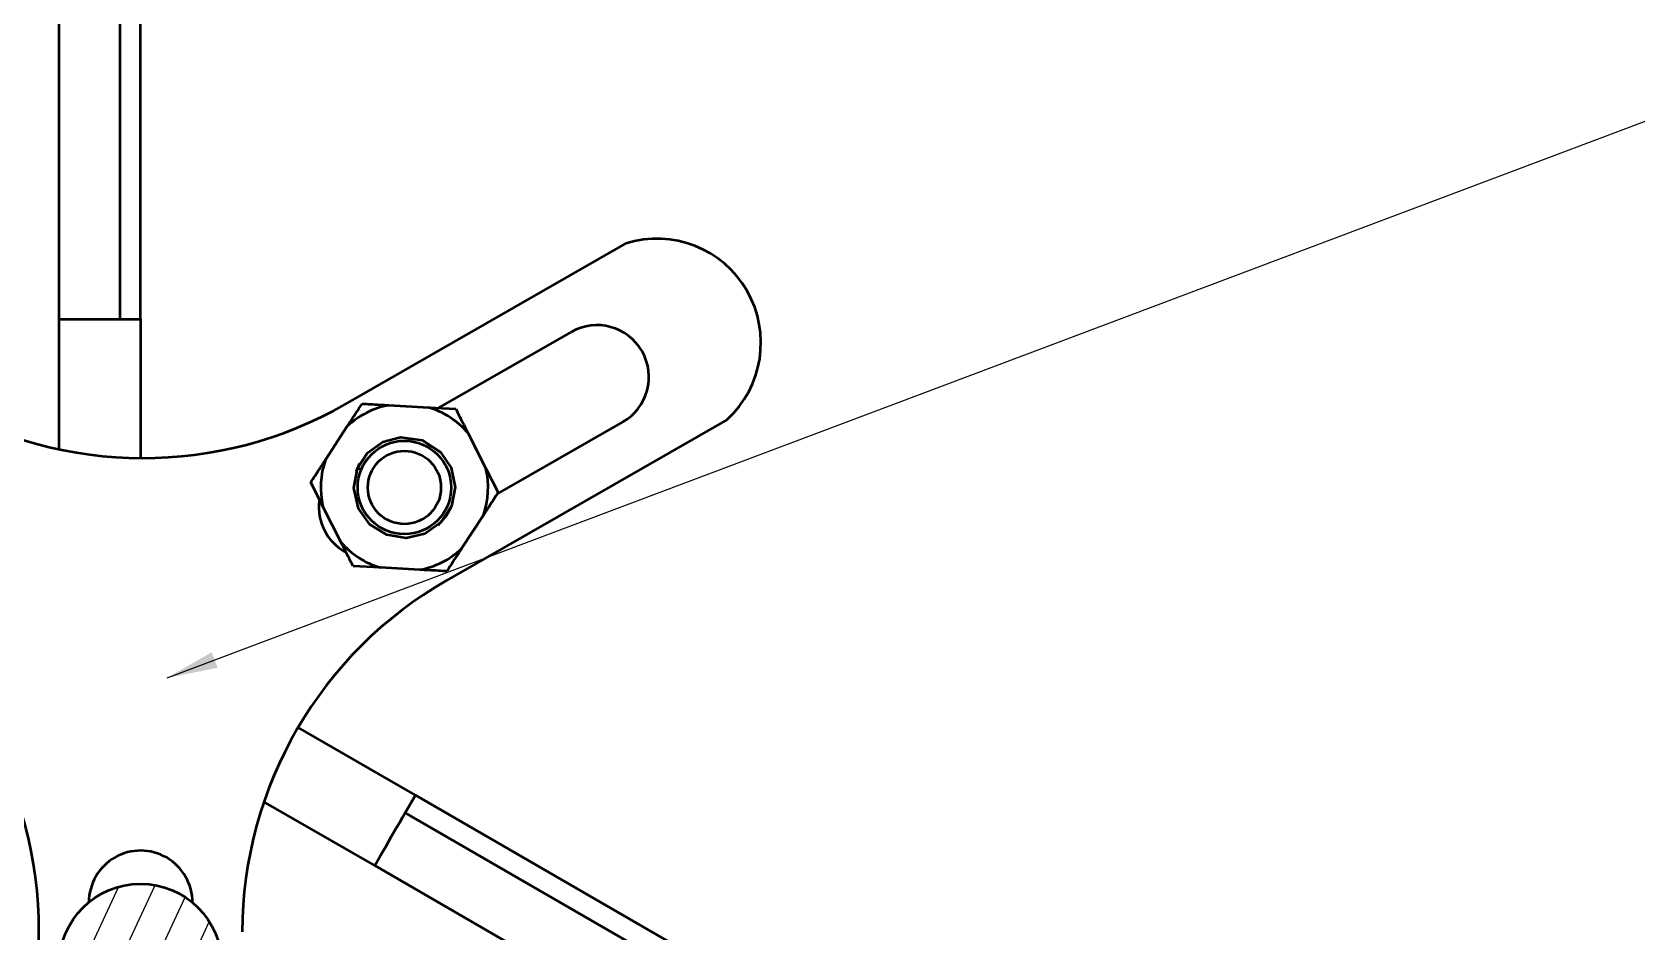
# Model space of a CAD drawing. Header units: millimetres. Extents: x 263 to 2983, y 441 to 2500.
# Drawn here: x 1013.8 to 1092.8, y 1602.6 to 1646.9 of the extents above; entities that cross this region are included whole.
import ezdxf

# ---------------------------------------------------------------- set-up
doc = ezdxf.new("R2010")
doc.units = ezdxf.units.MM
doc.header["$LTSCALE"] = 0.5
doc.layers.add('BOL', color=7, linetype='Continuous', lineweight=50)
doc.layers.add('HAT', color=3, linetype='Continuous')
doc.layers.add('SYM', color=30, linetype='Continuous')
doc.styles.add('DIM', font='simplex.shx')
doc.dimstyles.new('ISO', dxfattribs={"dimscale": 0, "dimtxt": 2.5, "dimasz": 2.5, "dimexe": 1.25, "dimexo": 0, "dimgap": 1, "dimtad": 1, "dimtoh": 1, "dimtxsty": 'DIM', "dimcen": 2.5, "dimadec": 0, "dimazin": 0, "dimtfac": 1, "dimtmove": 0, "dimatfit": 3, "dimfxl": 1, "dimtolj": 1, "dimarcsym": 0})

msp = doc.modelspace()

# ---------------------------------------------------------------- hatches: boundary and pattern name
at = {"layer": 'HAT'}
h = msp.add_hatch(dxfattribs=at)
h.set_pattern_fill('ANSI31', color=256, scale=0.5, angle=20)
h.paths.add_polyline_path([(1023.154, 1600.97, 1), (1015.154, 1600.97, 1)])

# ---------------------------------------------------------------- linework, layer by layer
at = {"layer": 'BOL'}
for p, q in [((1015.154, 1632.757), (1015.154, 1722.757)), ((1018.154, 1632.757), (1018.154, 1722.757)), ((1019.154, 1632.757), (1019.154, 1722.757)), ((1029.238, 1628.566), (1043.043, 1636.48)), ((1015.154, 1632.757), (1018.154, 1632.757)), ((1015.154, 1626.35), (1015.154, 1632.757)), ((1018.154, 1632.757), (1019.154, 1632.757)), ((1019.154, 1632.757), (1019.154, 1625.917)), ((1033.842, 1628.381), (1040.358, 1632.116)), ((1031.384, 1628.516), (1033.345, 1628.408)), ((1033.345, 1628.408), (1034.67, 1628.335)), ((1048.016, 1627.804), (1034.212, 1619.89)), ((1028.258, 1625.834), (1029.333, 1627.478)), ((1035.27, 1627.151), (1036.157, 1625.398)), ((1042.894, 1627.692), (1036.713, 1624.148)), ((1029.782, 1625.288), (1029.951, 1625.669)), ((1028.132, 1623.538), (1027.532, 1624.723)), ((1036.157, 1625.398), (1036.756, 1624.214)), ((1029.019, 1621.786), (1028.132, 1623.538)), ((1034.237, 1623.101), (1033.795, 1622.591)), ((1034.442, 1623.483), (1034.237, 1623.101)), ((1036.03, 1623.103), (1034.956, 1621.458)), ((1030.943, 1620.528), (1029.618, 1620.602)), ((1032.904, 1620.42), (1030.943, 1620.528)), ((1032.683, 1609.324), (1026.908, 1612.659)), ((1030.683, 1605.86), (1025.233, 1609.007)), ((1032.183, 1608.458), (1032.683, 1609.324)), ((1110.625, 1564.324), (1032.683, 1609.324)), ((1110.125, 1563.458), (1032.183, 1608.458)), ((1046.425, 1596.772), (1030.683, 1605.86)), ((1014.11, 1586.719), (1014.159, 1602.631))]:
    msp.add_line(p, q, dxfattribs=at)
at = {"layer": 'BOL', "flags": 128}
for points in [[(1029.842, 1625.415), (1030.331, 1626.174), (1031.082, 1626.72), (1031.947, 1626.95), (1033.01, 1626.802), (1033.919, 1626.214), (1034.438, 1625.435), (1034.634, 1624.479), (1034.456, 1623.544), (1033.942, 1622.747), (1033.142, 1622.188), (1032.227, 1621.98), (1031.276, 1622.135), (1030.45, 1622.644), (1029.877, 1623.44), (1029.655, 1624.436), (1029.842, 1625.415), (1029.842, 1625.415)], [(1030.683, 1605.86), (1030.975, 1606.367), (1031.257, 1606.855), (1031.516, 1607.304), (1031.743, 1607.697), (1031.93, 1608.021), (1032.068, 1608.261), (1032.154, 1608.408), (1032.183, 1608.458)]]:
    msp.add_lwpolyline(points, dxfattribs=at)
at = {"layer": 'BOL'}
for centre, radius in [((1032.144, 1624.468), 2.3), ((1032.144, 1624.468), 1.8), ((1019.154, 1600.97), 4)]:
    msp.add_circle(centre, radius, dxfattribs=at)
for centre, radius, start, end in [((1044.568, 1631.59), 5.122, 312.33029, 107.31746), ((1041.626, 1629.904), 2.55, 299.82455, 119.82455), ((1019.291, 1645.917), 20, 239.82455, 299.82455), ((1032.144, 1624.468), 4.119, 100.63713, 133.04763), ((1032.144, 1624.468), 4.119, 40.63713, 73.04763), ((1032.144, 1624.468), 4.119, 160.63713, 193.04763), ((1032.144, 1624.468), 4.119, 340.63713, 13.04763), ((1030.481, 1623.515), 2.55, 173.42198, 240.35058), ((1032.144, 1624.468), 4.119, 220.63713, 253.04763), ((1032.144, 1624.468), 4.119, 280.63713, 313.04763), ((994.159, 1602.692), 20, 359.82455, 59.82455), ((1044.159, 1602.539), 20, 119.82455, 179.82455), ((1019.163, 1604.049), 2.55, 359.82455, 179.82455)]:
    msp.add_arc(centre, radius, start, end, dxfattribs=at)
for points, knots in [([(1029.333, 1627.478), (1029.368, 1627.533), (1029.614, 1627.908), (1029.854, 1628.276), (1030.059, 1628.589)], [0, 0, 0, 0, 0.1459804, 1, 1, 1, 1]), ([(1030.059, 1628.589), (1030.194, 1628.582), (1030.629, 1628.558), (1031.076, 1628.533), (1031.384, 1628.516)], [0, 0, 0, 0, 0.3097, 1, 1, 1, 1]), ([(1034.67, 1628.335), (1034.731, 1628.214), (1034.928, 1627.825), (1035.13, 1627.426), (1035.27, 1627.151)], [0, 0, 0, 0, 0.309688, 1, 1, 1, 1]), ([(1027.532, 1624.723), (1027.674, 1624.94), (1027.914, 1625.306), (1028.159, 1625.681), (1028.258, 1625.834)], [0, 0, 0, 0, 0.59276, 1, 1, 1, 1]), ([(1030.017, 1625.343), (1029.984, 1625.356), (1029.926, 1625.38), (1029.868, 1625.405), (1029.842, 1625.415)], [0, 0, 0, 0, 0.56006, 1, 1, 1, 1]), ([(1036.756, 1624.214), (1036.614, 1623.997), (1036.375, 1623.63), (1036.13, 1623.255), (1036.03, 1623.103)], [0, 0, 0, 0, 0.592723, 1, 1, 1, 1]), ([(1029.618, 1620.602), (1029.557, 1620.722), (1029.36, 1621.111), (1029.158, 1621.51), (1029.019, 1621.786)], [0, 0, 0, 0, 0.309714, 1, 1, 1, 1]), ([(1034.956, 1621.458), (1034.92, 1621.404), (1034.675, 1621.028), (1034.435, 1620.661), (1034.23, 1620.347)], [0, 0, 0, 0, 0.1459792, 1, 1, 1, 1]), ([(1034.23, 1620.347), (1034.095, 1620.355), (1033.659, 1620.379), (1033.213, 1620.403), (1032.904, 1620.42)], [0, 0, 0, 0, 0.309701, 1, 1, 1, 1])]:
    msp.add_open_spline(points, degree=3, knots=knots, dxfattribs=at)

# ---------------------------------------------------------------- leaders
at = {"layer": 'SYM'}
msp.add_leader([(1020.466, 1615.099), (1298.799, 1719.937)], dimstyle='ISO', override={"dimscale": 1, "dimtad": 0}, dxfattribs=at)

doc.saveas('drawing.dxf')
